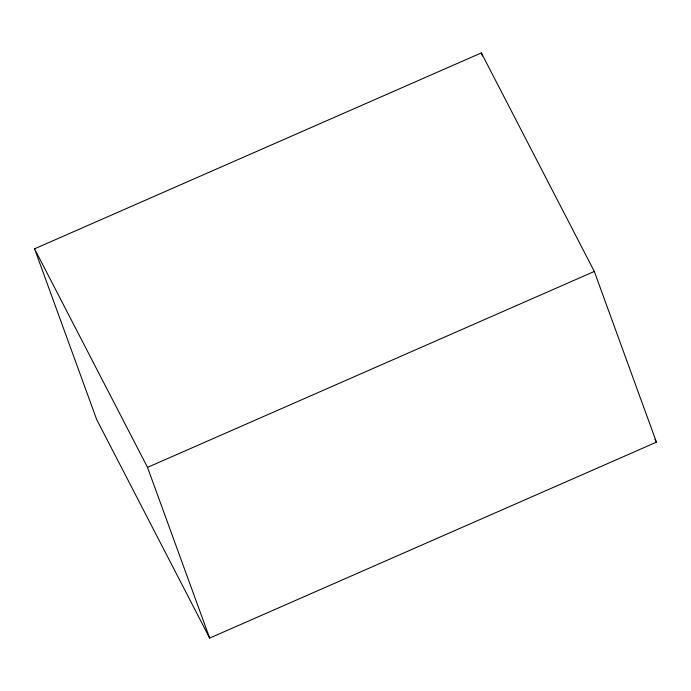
<?xml version="1.0" encoding="UTF-8"?>
<svg xmlns="http://www.w3.org/2000/svg" width="691" height="691" viewBox="0 0 691 691"><rect width="100%" height="100%" fill="white"/><g stroke="black" fill="none" stroke-linecap="round" stroke-linejoin="round"><path stroke-width="1.04" d="M34.55 248.82L481.342 52.905L594.312 271.451L656.45 442.18L209.658 638.095L96.688 419.549L34.55 248.82L147.52 467.375L209.658 638.095M147.52 467.375L594.312 271.451M654.964 439.303L656.45 442.18M481.342 52.905L482.448 55.936"/></g></svg>
